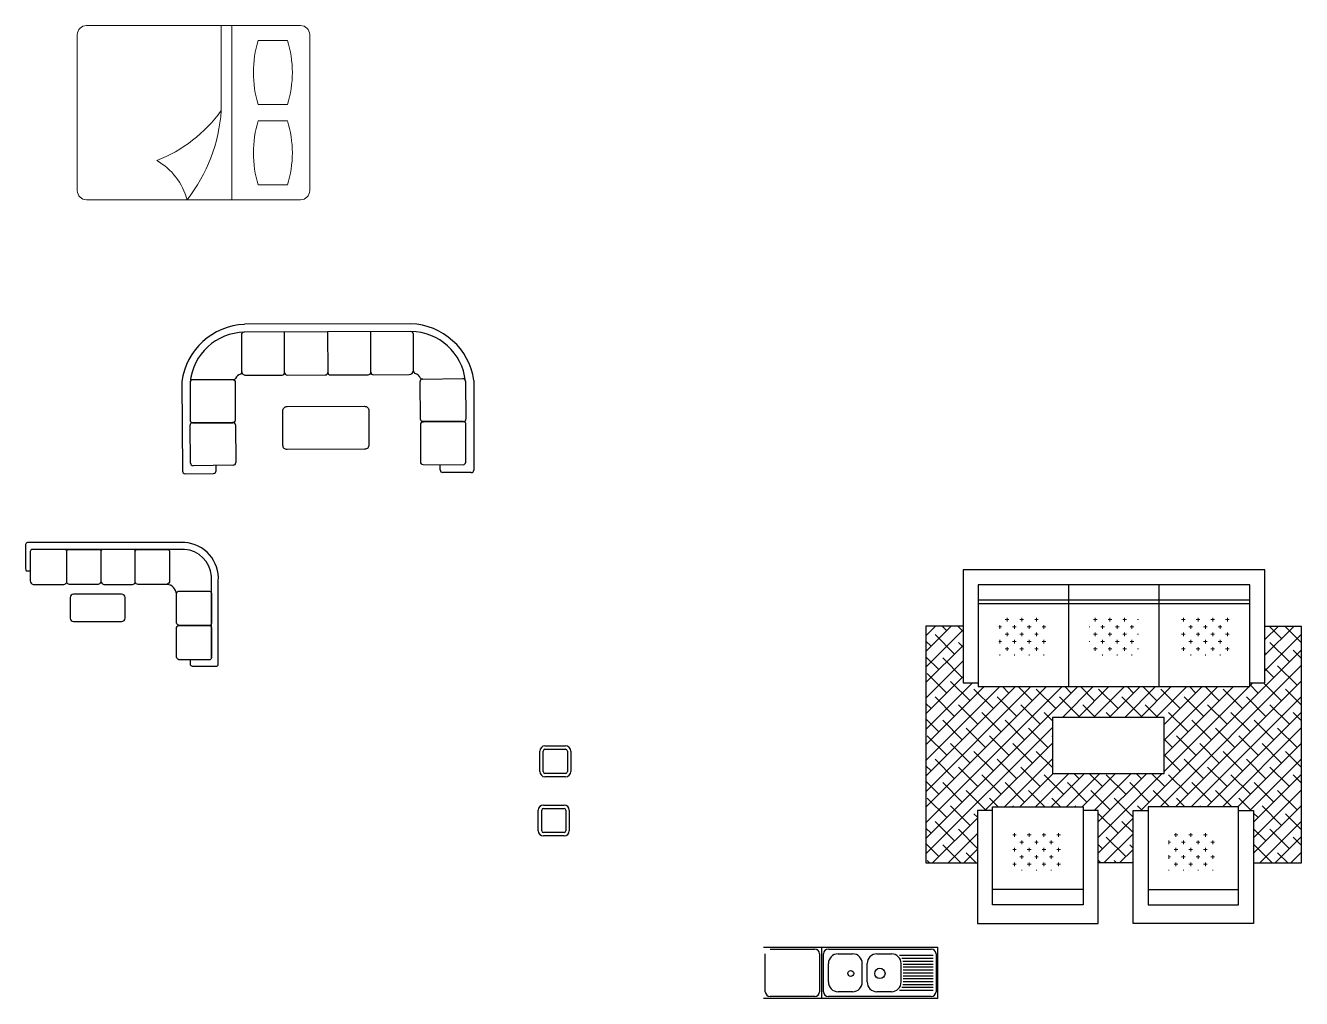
# Model space of a CAD drawing. Header units: millimetres. Extents: x -12161372 to 46643, y -9506984 to 15358.
# Drawn here: x 1898 to 3011, y 2132 to 2981 of the extents above; entities that cross this region are included whole.
import ezdxf

# ---------------------------------------------------------------- set-up
doc = ezdxf.new("R2010")
doc.units = ezdxf.units.MM
for name, color, linetype in [('FUR', 42, 'Continuous'), ('NOITHAT', 21, 'Continuous'), ('usuk', 42, 'Continuous')]:
    doc.layers.add(name, color=color, linetype=linetype)
doc.layers.add('furniture', color=7, linetype='Continuous', lineweight=5)
doc.layers.add('HAT', color=9, linetype='Continuous', lineweight=0)

# ---------------------------------------------------------------- blocks, each defined once
blk = doc.blocks.new('A$C190E25BD')
for points in [[(2400, 82), (2400, 30, 0.414214), (2430, 0), (2790, 0, 0.414214), (2810, 20), (2810, 1240, 0.417206), (2320, 1800), (30, 1800, 0.414214), (0, 1770), (0, 1420, 0.162278), (10, 1390), (70, 1390)], [(2710, 1311, 0.371492), (2317, 1700), (130, 1700)], [(2710, 120), (2710, 1244, 0.039865), (2710, 1311)]]:
    blk.add_lwpolyline(points, format="xyb")
for points in [[(570, 1700), (100, 1700, 0.414214), (70, 1670), (70, 1240, 0.350781), (110, 1190), (560, 1190, 0.333333), (600, 1220), (600, 1670, 0.414214)], [(630, 1700), (1070, 1700, -0.414214), (1100, 1670), (1100, 1240, -0.350781), (1060, 1190), (640, 1190, -0.333333), (600, 1220), (600, 1670, -0.414214)], [(1570, 1700), (1130, 1700, 0.414214), (1100, 1670), (1100, 1240, 0.350781), (1140, 1190), (1560, 1190, 0.333333), (1600, 1220), (1600, 1670, 0.414214)], [(1630, 1700), (2070, 1700, -0.414214), (2100, 1670), (2100, 1240, -0.350781), (2060, 1190), (1640, 1190, -0.333333), (1600, 1220), (1600, 1670, -0.414214)], [(1451, 698), (1451, 998, 0.414214), (1401, 1048), (701, 1048, 0.414214), (651, 998), (651, 698, 0.414214), (701, 648), (1401, 648, 0.414214)], [(2710, 1060), (2710, 620, -0.414214), (2680, 590), (2250, 590, -0.350781), (2200, 630), (2200, 1050, -0.333333), (2230, 1090), (2680, 1090, -0.414214)], [(2710, 560), (2710, 120, -0.414214), (2680, 90), (2250, 90, -0.350781), (2200, 130), (2200, 550, -0.333333), (2230, 590), (2680, 590, -0.414214)]]:
    blk.add_lwpolyline(points, format="xyb", close=True)
blk.add_lwpolyline([(2702, 100), (2702, 100)])
for centre, radius, start, end in [((2053, 1043), 147, 2.7526, 87.2474), ((2426, 72), 28.3, 140.3495, 158.1564)]:
    blk.add_arc(centre, radius, start, end)
blk = doc.blocks.new('A$C26D713EC')
at = {"layer": 'NOITHAT'}
for p, q in [((0, 663), (5, 1705)), ((36, 1734), (366, 1731)), ((595, 1637), (129, 1641)), ((396, 1701), (395, 1639)), ((2801, 1637), (3267, 1641)), ((3001, 1701), (3001, 1639)), ((3361, 1734), (3030, 1731)), ((3396, 663), (3391, 1705)), ((99, 1611), (95, 1171)), ((621, 1167), (625, 1607)), ((2775, 1167), (2771, 1607)), ((3298, 1611), (3301, 1171)), ((99, 670), (95, 1110)), ((125, 1141), (591, 1144)), ((595, 1141), (125, 1141)), ((125, 1141), (591, 1137)), ((595, 1141), (125, 1141)), ((621, 1114), (625, 674)), ((2775, 1114), (2771, 674)), ((2802, 1141), (3272, 1141)), ((2802, 1141), (3272, 1141)), ((3272, 1141), (2805, 1144)), ((3272, 1141), (2805, 1137)), ((3298, 670), (3301, 1110)), ((598, 644), (129, 641)), ((2798, 644), (3267, 641)), ((701, 550), (701, 122)), ((1167, 592), (751, 592)), ((1197, 562), (1197, 92)), ((1668, 592), (1227, 592)), ((1698, 92), (1698, 562)), ((2170, 592), (1728, 592)), ((2200, 562), (2200, 92)), ((2651, 592), (2230, 592)), ((2701, 122), (2701, 542)), ((730, 0), (2666, 0)), ((731, 92), (2671, 92))]:
    blk.add_line(p, q, dxfattribs=at)
blk.add_lwpolyline([(2223, 1408), (2223, 1008, -0.414214), (2173, 958), (1273, 958, -0.414214), (1223, 1008), (1223, 1408, -0.414214), (1273, 1458), (2173, 1458, -0.414214)], format="xyb", close=True, dxfattribs=at)
for centre, radius, start, end in [((35, 1704), 30, 89.5108, 179.5108), ((129, 1611), 30, 89.5108, 179.5108), ((366, 1701), 30, 359.5108, 89.5108), ((595, 1607), 30, 359.5108, 89.5108), ((2801, 1607), 30, 90.4892, 180.4892), ((3031, 1701), 30, 90.4892, 180.4892), ((3268, 1611), 30, 0.4892, 90.4892), ((3361, 1704), 30, 0.4892, 90.4892), ((125, 1171), 30, 179.5108, 269.5108), ((125, 1111), 30, 90.4892, 180.4892), ((591, 1167), 30, 269.5108, 359.5108), ((591, 1114), 30, 0.4892, 90.4892), ((2805, 1167), 30, 180.4892, 270.4892), ((2805, 1114), 30, 89.5108, 179.5108), ((3271, 1171), 30, 270.4892, 0.4892), ((3271, 1111), 30, 359.5108, 89.5108), ((761, 768), 768, 187.8649, 267.7236), ((737, 734), 642, 185.6868, 269.457), ((129, 671), 30, 180.4892, 270.4892), ((595, 674), 30, 270.4892, 0.4892), ((598, 614), 30, 27.4835, 90.4032), ((716, 675), 103, 207.4835, 250.2467), ((2659, 734), 642, 270.543, 354.3132), ((2635, 768), 768, 272.2764, 352.1351), ((2680, 675), 103, 289.7533, 332.5165), ((2801, 674), 30, 179.5108, 269.5108), ((2798, 614), 30, 89.5968, 152.5165), ((3268, 671), 30, 269.5108, 359.5108), ((671, 550), 30, 0, 70.2467), ((751, 542), 50, 90, 180), ((1167, 562), 30, 0, 90), ((1227, 562), 30, 90, 180), ((1668, 562), 30, 0, 90), ((1728, 562), 30, 90, 180), ((2170, 562), 30, 0, 90), ((2230, 562), 30, 90, 180), ((2651, 542), 50, 0, 90), ((2725, 550), 30, 109.7533, 180), ((731, 122), 30, 180, 270), ((2671, 122), 30, 270, 0)]:
    blk.add_arc(centre, radius, start, end, dxfattribs=at)
blk = doc.blocks.new('A$C526D6BB8')
at = {"layer": 'NOITHAT', "linetype": 'Continuous'}
for p, q in [((0, 75), (0, 375)), ((50, 75), (50, 375)), ((75, 450), (375, 450)), ((75, 400), (375, 400)), ((400, 375), (400, 75)), ((450, 375), (450, 75)), ((375, 50), (75, 50)), ((375, 0), (75, 0))]:
    blk.add_line(p, q, dxfattribs=at)
for centre, radius, start, end in [((75, 375), 75, 90, 180), ((75, 375), 25, 90, 180), ((375, 375), 75, 0, 90), ((375, 375), 25, 0, 90), ((75, 75), 75, 180, 270), ((75, 75), 25, 180, 270), ((375, 75), 25, 270, 0), ((375, 75), 75, 270, 0)]:
    blk.add_arc(centre, radius, start, end, dxfattribs=at)
blk = doc.blocks.new('A$C6F090124')
at = {"layer": 'NOITHAT', "linetype": 'Continuous'}
for p, q in [((0, 75), (0, 375)), ((50, 75), (50, 375)), ((75, 450), (375, 450)), ((75, 400), (375, 400)), ((400, 375), (400, 75)), ((450, 375), (450, 75)), ((375, 50), (75, 50)), ((375, 0), (75, 0))]:
    blk.add_line(p, q, dxfattribs=at)
for centre, radius, start, end in [((75, 375), 75, 90, 180), ((75, 375), 25, 90, 180), ((375, 375), 75, 0, 90), ((375, 375), 25, 0, 90), ((75, 75), 75, 180, 270), ((75, 75), 25, 180, 270), ((375, 75), 75, 270, 0), ((375, 75), 25, 270, 0)]:
    blk.add_arc(centre, radius, start, end, dxfattribs=at)
blk = doc.blocks.new('A$C3A6B05BA')
at = {"layer": 'FUR'}
for p, q in [((80, 31), (0, 31)), ((0, 31), (0, 1)), ((80, 1), (80, 31)), ((76, 27), (4, 27)), ((4, 27), (4, 0)), ((28, 0), (28, 27)), ((52, 0), (52, 27)), ((76, 0), (76, 27)), ((4, 23), (76, 23)), ((4, 22), (76, 22)), ((0, 1), (4, 1)), ((4, 0), (76, 0)), ((76, 1), (80, 1))]:
    blk.add_line(p, q, dxfattribs=at)
blk = doc.blocks.new('A$C1789677D')
at = {"layer": 'FUR'}
for p, q in [((31, 32), (1, 32)), ((1, 32), (1, 28)), ((31, 0), (31, 32)), ((0, 4), (0, 28)), ((0, 28), (26, 28)), ((22, 28), (22, 4)), ((26, 28), (26, 4)), ((26, 4), (0, 4)), ((1, 4), (1, 0)), ((1, 0), (31, 0))]:
    blk.add_line(p, q, dxfattribs=at)
blk = doc.blocks.new('A$C4B5B1C67')
at = {"layer": 'FUR'}
blk.add_line((55.51, 16.29), (46.15, 16.29), dxfattribs=at)
for points in [[(9.99, 79.69), (0, 79.69), (0, 16.29), (13.81, 16.29)], [(87.85, 16.29), (87.85, 16.29), (100.67, 16.29), (100.67, 79.66), (90.84, 79.66)]]:
    blk.add_lwpolyline(points, dxfattribs=at)
blk.add_lwpolyline([(33.89, 55.27), (33.89, 40.27), (63.89, 40.27), (63.89, 40.27), (63.89, 55.27)], close=True, dxfattribs=at)
at = {"layer": 'HAT'}
for p, q in [((19.51, 79.51), (20.29, 79.51)), ((19.8, 79.02), (19.8, 80)), ((21.28, 81.48), (22.26, 81.48)), ((21.77, 80.99), (21.77, 81.97)), ((23.25, 79.51), (24.23, 79.51)), ((23.74, 79.02), (23.74, 80)), ((25.21, 81.48), (26.2, 81.48)), ((25.71, 80.99), (25.71, 81.97)), ((27.18, 79.51), (28.17, 79.51)), ((27.67, 79.02), (27.67, 80)), ((29.15, 81.48), (30.13, 81.48)), ((29.64, 80.99), (29.64, 81.97)), ((31.12, 79.51), (32.1, 79.51)), ((31.61, 79.02), (31.61, 80)), ((43.76, 79.51), (43.91, 79.51)), ((44.89, 81.48), (45.88, 81.48)), ((45.39, 80.99), (45.39, 81.97)), ((46.86, 79.51), (47.85, 79.51)), ((47.35, 79.02), (47.35, 80)), ((48.83, 81.48), (49.81, 81.48)), ((49.32, 80.99), (49.32, 81.97)), ((50.8, 79.51), (51.78, 79.51)), ((51.29, 79.02), (51.29, 80)), ((52.77, 81.48), (53.75, 81.48)), ((53.26, 80.99), (53.26, 81.97)), ((54.73, 79.51), (55.72, 79.51)), ((55.23, 79.02), (55.23, 80)), ((56.7, 81.48), (57.01, 81.48)), ((68.51, 81.48), (69.49, 81.48)), ((69, 80.99), (69, 81.97)), ((70.48, 79.51), (71.46, 79.51)), ((70.97, 79.02), (70.97, 80)), ((72.45, 81.48), (73.43, 81.48)), ((72.94, 80.99), (72.94, 81.97)), ((74.41, 79.51), (75.4, 79.51)), ((74.91, 79.02), (74.91, 80)), ((76.38, 81.48), (77.37, 81.48)), ((76.87, 80.99), (76.87, 81.97)), ((78.35, 79.51), (79.33, 79.51)), ((78.84, 79.02), (78.84, 80)), ((80.32, 81.48), (81.26, 81.48)), ((80.81, 80.99), (80.81, 81.97)), ((19.51, 75.58), (20.29, 75.58)), ((19.8, 75.08), (19.8, 76.07)), ((21.28, 77.54), (22.26, 77.54)), ((21.77, 77.05), (21.77, 78.04)), ((23.25, 75.58), (24.23, 75.58)), ((23.74, 75.08), (23.74, 76.07)), ((25.21, 77.54), (26.2, 77.54)), ((25.71, 77.05), (25.71, 78.04)), ((27.18, 75.58), (28.17, 75.58)), ((27.67, 75.08), (27.67, 76.07)), ((29.15, 77.54), (30.13, 77.54)), ((29.64, 77.05), (29.64, 78.04)), ((31.12, 75.58), (32.1, 75.58)), ((31.61, 75.08), (31.61, 76.07)), ((43.76, 75.58), (43.91, 75.58)), ((44.89, 77.54), (45.88, 77.54)), ((45.39, 77.05), (45.39, 78.04)), ((46.86, 75.58), (47.85, 75.58)), ((47.35, 75.08), (47.35, 76.07)), ((48.83, 77.54), (49.81, 77.54)), ((49.32, 77.05), (49.32, 78.04)), ((50.8, 75.58), (51.78, 75.58)), ((51.29, 75.08), (51.29, 76.07)), ((52.77, 77.54), (53.75, 77.54)), ((53.26, 77.05), (53.26, 78.04)), ((54.73, 75.58), (55.72, 75.58)), ((55.23, 75.08), (55.23, 76.07)), ((56.7, 77.54), (57.01, 77.54)), ((68.51, 77.54), (69.49, 77.54)), ((69, 77.05), (69, 78.04)), ((70.48, 75.58), (71.46, 75.58)), ((70.97, 75.08), (70.97, 76.07)), ((72.45, 77.54), (73.43, 77.54)), ((72.94, 77.05), (72.94, 78.04)), ((74.41, 75.58), (75.4, 75.58)), ((74.91, 75.08), (74.91, 76.07)), ((76.38, 77.54), (77.37, 77.54)), ((76.87, 77.05), (76.87, 78.04)), ((78.35, 75.58), (79.33, 75.58)), ((78.84, 75.08), (78.84, 76.07)), ((80.32, 77.54), (81.26, 77.54)), ((80.81, 77.05), (80.81, 78.04)), ((19.8, 71.85), (19.8, 72.13)), ((21.28, 73.61), (22.26, 73.61)), ((21.77, 73.12), (21.77, 74.1)), ((23.74, 71.85), (23.74, 72.13)), ((25.21, 73.61), (26.2, 73.61)), ((25.71, 73.12), (25.71, 74.1)), ((27.67, 71.85), (27.67, 72.13)), ((29.15, 73.61), (30.13, 73.61)), ((29.64, 73.12), (29.64, 74.1)), ((31.61, 71.85), (31.61, 72.13)), ((44.89, 73.61), (45.88, 73.61)), ((45.39, 73.12), (45.39, 74.1)), ((47.35, 71.85), (47.35, 72.13)), ((48.83, 73.61), (49.81, 73.61)), ((49.32, 73.12), (49.32, 74.1)), ((51.29, 71.85), (51.29, 72.13)), ((52.77, 73.61), (53.75, 73.61)), ((53.26, 73.12), (53.26, 74.1)), ((55.23, 71.85), (55.23, 72.13)), ((56.7, 73.61), (57.01, 73.61)), ((68.51, 73.61), (69.49, 73.61)), ((69, 73.12), (69, 74.1)), ((70.97, 71.85), (70.97, 72.13)), ((72.45, 73.61), (73.43, 73.61)), ((72.94, 73.12), (72.94, 74.1)), ((74.91, 71.85), (74.91, 72.13)), ((76.38, 73.61), (77.37, 73.61)), ((76.87, 73.12), (76.87, 74.1)), ((78.84, 71.85), (78.84, 72.13)), ((80.32, 73.61), (81.26, 73.61)), ((80.81, 73.12), (80.81, 74.1)), ((23.74, 23.29), (23.74, 24.27)), ((27.67, 23.29), (27.67, 24.27)), ((31.61, 23.29), (31.61, 24.27)), ((35.55, 23.29), (35.55, 24.27)), ((67.03, 23.29), (67.03, 24.27)), ((70.97, 23.29), (70.97, 24.27)), ((74.91, 23.29), (74.91, 24.27)), ((23.32, 23.78), (24.23, 23.78)), ((25.21, 21.81), (26.2, 21.81)), ((25.71, 21.32), (25.71, 22.3)), ((27.18, 23.78), (28.17, 23.78)), ((29.15, 21.81), (30.13, 21.81)), ((29.64, 21.32), (29.64, 22.3)), ((31.12, 23.78), (32.1, 23.78)), ((33.09, 21.81), (34.07, 21.81)), ((33.58, 21.32), (33.58, 22.3)), ((35.05, 23.78), (36.04, 23.78)), ((65.02, 21.81), (65.56, 21.81)), ((65.07, 21.32), (65.07, 22.3)), ((66.54, 23.78), (67.53, 23.78)), ((68.51, 21.81), (69.49, 21.81)), ((69, 21.32), (69, 22.3)), ((70.48, 23.78), (71.46, 23.78)), ((72.45, 21.81), (73.43, 21.81)), ((72.94, 21.32), (72.94, 22.3)), ((74.41, 23.78), (75.4, 23.78)), ((76.38, 21.81), (77.37, 21.81)), ((76.87, 21.32), (76.87, 22.3)), ((23.32, 19.84), (24.23, 19.84)), ((23.74, 19.35), (23.74, 20.34)), ((25.21, 17.88), (26.2, 17.88)), ((25.71, 17.38), (25.71, 18.37)), ((27.18, 19.84), (28.17, 19.84)), ((27.67, 19.35), (27.67, 20.34)), ((29.15, 17.88), (30.13, 17.88)), ((29.64, 17.38), (29.64, 18.37)), ((31.12, 19.84), (32.1, 19.84)), ((31.61, 19.35), (31.61, 20.34)), ((33.09, 17.88), (34.07, 17.88)), ((33.58, 17.38), (33.58, 18.37)), ((35.05, 19.84), (36.04, 19.84)), ((35.55, 19.35), (35.55, 20.34)), ((65.02, 17.88), (65.56, 17.88)), ((65.07, 17.38), (65.07, 18.37)), ((66.54, 19.84), (67.53, 19.84)), ((67.03, 19.35), (67.03, 20.34)), ((68.51, 17.88), (69.49, 17.88)), ((69, 17.38), (69, 18.37)), ((70.48, 19.84), (71.46, 19.84)), ((70.97, 19.35), (70.97, 20.34)), ((72.45, 17.88), (73.43, 17.88)), ((72.94, 17.38), (72.94, 18.37)), ((74.41, 19.84), (75.4, 19.84)), ((74.91, 19.35), (74.91, 20.34)), ((76.38, 17.88), (77.37, 17.88)), ((76.87, 17.38), (76.87, 18.37)), ((23.32, 15.91), (24.23, 15.91)), ((23.74, 15.42), (23.74, 16.4)), ((25.71, 14.22), (25.71, 14.43)), ((27.18, 15.91), (28.17, 15.91)), ((27.67, 15.42), (27.67, 16.4)), ((29.64, 14.22), (29.64, 14.43)), ((31.12, 15.91), (32.1, 15.91)), ((31.61, 15.42), (31.61, 16.4)), ((33.58, 14.22), (33.58, 14.43)), ((35.05, 15.91), (36.04, 15.91)), ((35.55, 15.42), (35.55, 16.4)), ((65.07, 14.22), (65.07, 14.43)), ((66.54, 15.91), (67.53, 15.91)), ((67.03, 15.42), (67.03, 16.4)), ((69, 14.22), (69, 14.43)), ((70.48, 15.91), (71.46, 15.91)), ((70.97, 15.42), (70.97, 16.4)), ((72.94, 14.22), (72.94, 14.43)), ((74.41, 15.91), (75.4, 15.91)), ((74.91, 15.42), (74.91, 16.4)), ((76.87, 14.22), (76.87, 14.43))]:
    blk.add_line(p, q, dxfattribs=at)
at = {"layer": 'FUR', "xscale": 1.010526315688521, "yscale": 1.010526315688521, "zscale": 1.010526315688521}
blk.add_blockref('A$C3A6B05BA', (9.99, 63.52), dxfattribs=at)
at = {"layer": 'FUR', "yscale": 1.010526315688521}
for p, xscale, zscale, rotation in [((13.81, 31.33), 1.010526315688521, 1.010526315688521, 270), ((87.85, 31.33), -1.010526315688521, 1.010526315688421, 90)]:
    blk.add_blockref('A$C1789677D', p, dxfattribs=dict(at, xscale=xscale, zscale=zscale, rotation=rotation))
blk = doc.blocks.new('A$C0C0C0870')
at = {"layer": 'HAT'}
h = blk.add_hatch(dxfattribs=at)
h.set_pattern_fill('ANSI38,_O', color=256, scale=23.616)
h.set_pattern_definition([(45, (51.786, -901.223), (-2.087379, 2.087379), []), (135, (51.786, -901.223), (-6.262138, 2.087379), [7.38, -4.428])])
h.paths.add_polyline_path([(100.67, 79.66), (90.84, 79.66), (90.84, 64.53), (86.79, 64.53), (86.79, 63.52), (14.04, 63.52), (14.04, 64.53), (9.99, 64.53), (9.99, 79.69), (0, 79.69), (0, 16.29), (13.81, 16.29), (13.81, 30.32), (17.85, 30.32), (17.85, 31.33), (42.1, 31.33), (42.1, 30.32), (46.15, 30.32), (46.15, 16.29), (55.51, 16.29), (55.51, 30.32), (59.55, 30.32), (59.55, 31.33), (83.81, 31.33), (83.81, 30.32), (87.85, 30.32), (87.85, 16.29), (100.67, 16.29)])
h.paths.add_polyline_path([(63.89, 55.27), (63.89, 40.27), (33.89, 40.27), (33.89, 55.27)], flags=16)
at = {"layer": 'FUR'}
blk.add_blockref('A$C4B5B1C67', (0, 0), dxfattribs=at)

msp = doc.modelspace()

# ---------------------------------------------------------------- linework, layer by layer
at = {"layer": 'furniture', "lineweight": 0}
for p, q in [((1943.16, 2972.52), (1943.16, 2836.751)), ((2137.696, 2980.626), (1951.266, 2980.626)), ((2068.753, 2980.626), (2068.753, 2906.416)), ((2077.967, 2980.626), (2077.967, 2828.645)), ((2145.802, 2836.751), (2145.802, 2972.52)), ((2126.442, 2967.679), (2100.98, 2967.679)), ((2126.442, 2911.665), (2100.98, 2911.665)), ((2126.442, 2897.606), (2100.98, 2897.606)), ((2100.98, 2841.591), (2126.442, 2841.591)), ((1951.266, 2828.645), (2137.696, 2828.645))]:
    msp.add_line(p, q, dxfattribs=at)
for centre, radius, start, end in [((1951.266, 2972.52), 8.106, 90, 180), ((2137.696, 2972.52), 8.106, 0, 90), ((2191.283, 2939.672), 94.546, 162.768704, 197.231296), ((2036.139, 2939.672), 94.546, 342.768704, 17.231296), ((1966.381, 2980.636), 126.446, 291.348472, 324.057918), ((1925.47, 2916.853), 143.663, 322.121347, 355.834124), ((2191.283, 2869.599), 94.546, 162.768704, 197.231296), ((2036.139, 2869.599), 94.546, 342.768704, 17.231296), ((1985.295, 2814.571), 55.387, 14.720065, 60.686325), ((1951.266, 2836.751), 8.106, 180, 270), ((2137.696, 2836.751), 8.106, 270, 0)]:
    msp.add_arc(centre, radius, start, end, dxfattribs=at)
at = {"layer": 'usuk'}
for p, q in [((2541.386, 2177.195), (2592.133, 2177.195)), ((2543.077, 2138.289), (2543.077, 2171.275)), ((2547.306, 2175.504), (2586.213, 2175.504)), ((2590.442, 2171.275), (2590.442, 2138.289)), ((2592.133, 2177.195), (2592.133, 2132.368)), ((2592.133, 2177.195), (2693.629, 2177.195)), ((2593.825, 2138.289), (2593.825, 2171.275)), ((2598.054, 2175.504), (2687.709, 2175.504)), ((2606.512, 2171.275), (2619.199, 2171.275)), ((2640.344, 2171.275), (2653.031, 2171.275)), ((2660.195, 2170.006), (2689.4, 2170.006)), ((2691.938, 2171.275), (2691.938, 2138.289)), ((2693.629, 2132.368), (2693.629, 2177.195)), ((2598.054, 2146.747), (2598.054, 2162.817)), ((2627.657, 2146.747), (2627.657, 2162.817)), ((2631.886, 2146.747), (2631.886, 2162.817)), ((2661.489, 2146.747), (2661.489, 2162.817)), ((2662.052, 2167.469), (2689.4, 2167.469)), ((2662.958, 2164.931), (2689.4, 2164.931)), ((2663.18, 2162.394), (2689.4, 2162.394)), ((2663.18, 2159.856), (2689.4, 2159.856)), ((2663.18, 2157.319), (2689.4, 2157.319)), ((2663.18, 2154.782), (2689.4, 2154.782)), ((2663.18, 2152.244), (2689.4, 2152.244)), ((2663.18, 2149.707), (2689.4, 2149.707)), ((2619.199, 2138.289), (2606.512, 2138.289)), ((2653.031, 2138.289), (2640.344, 2138.289)), ((2660.195, 2139.557), (2689.4, 2139.557)), ((2662.052, 2142.095), (2689.4, 2142.095)), ((2662.958, 2144.632), (2689.4, 2144.632)), ((2663.18, 2147.169), (2689.4, 2147.169)), ((2592.133, 2132.368), (2541.386, 2132.368)), ((2586.213, 2134.06), (2547.306, 2134.06)), ((2693.629, 2132.368), (2592.133, 2132.368)), ((2687.709, 2134.06), (2598.054, 2134.06))]:
    msp.add_line(p, q, dxfattribs=at)
for centre, radius in [((2642.975, 2154.215), 4.503), ((2617.611, 2154.215), 2.562)]:
    msp.add_circle(centre, radius, dxfattribs=at)
for centre, radius, start, end in [((2586.213, 2171.275), 4.229, 0, 90), ((2598.054, 2171.275), 4.229, 90, 180), ((2606.512, 2162.817), 8.458, 90, 180), ((2619.199, 2162.817), 8.458, 0, 90), ((2640.344, 2162.817), 8.458, 90, 180), ((2653.031, 2162.817), 8.458, 0, 90), ((2687.709, 2171.275), 4.229, 0, 90), ((2547.306, 2138.289), 4.229, 180, 270), ((2586.213, 2138.289), 4.229, 270, 0), ((2598.054, 2138.289), 4.229, 180, 270), ((2606.512, 2146.747), 8.458, 180, 270), ((2619.199, 2146.747), 8.458, 270, 0), ((2640.344, 2146.747), 8.458, 180, 270), ((2653.031, 2146.747), 8.458, 270, 0), ((2687.709, 2138.289), 4.229, 270, 0)]:
    msp.add_arc(centre, radius, start, end, dxfattribs=at)

# ---------------------------------------------------------------- block references
at = {"layer": 'furniture', "xscale": 3.253005503197799, "yscale": 3.253005503197799, "zscale": 3.253005503197799}
msp.add_blockref('A$C0C0C0870', (2683.126, 2197.643), dxfattribs=at)
at = {"layer": 'NOITHAT', "linetype": 'Continuous', "xscale": 0.07499999999999998, "yscale": 0.07499999999999998, "zscale": 0.07499999999999998, "rotation": 180.2174144383119}
msp.add_blockref('A$C26D713EC', (2288.787, 2720.874), dxfattribs=at)
at = {"layer": 'NOITHAT', "linetype": 'Continuous'}
for name, p, xscale, yscale, zscale in [('A$C190E25BD', (1898.024, 2422.193), 0.0598179085412994, 0.0598179085412994, 0.0598179085412994), ('A$C6F090124', (2346.475, 2325.619), 0.06000000000058208, 0.06000000000058208, 0.06000000000058208), ('A$C526D6BB8', (2345.079, 2274.027), 0.06000000000058208, 0.06000000000058208, 0.06000000000058208)]:
    msp.add_blockref(name, p, dxfattribs=dict(at, xscale=xscale, yscale=yscale, zscale=zscale))

doc.saveas('drawing.dxf')
